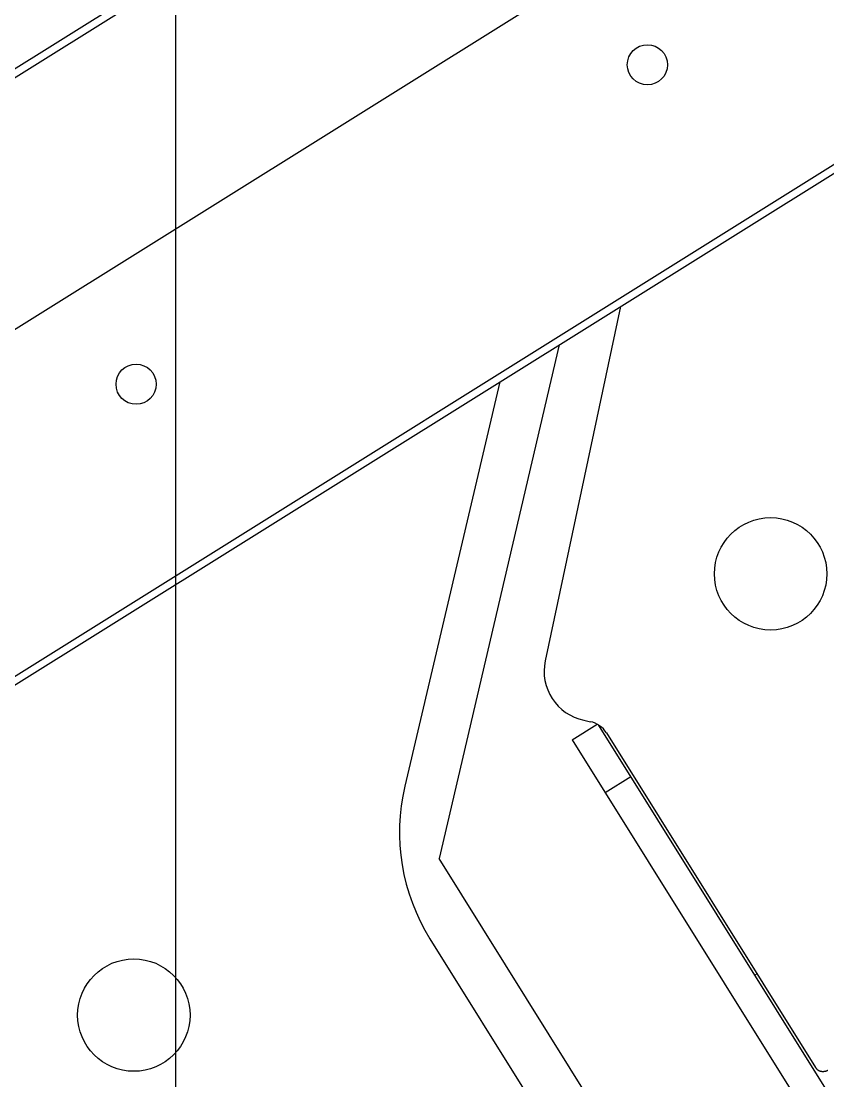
# Model space of a CAD drawing. Extents: x -79364 to 3230, y 28528 to 72157.
# Drawn here: x -67050.5 to -66889.9, y 55157.9 to 55368.9 of the extents above; entities that cross this region are included whole.
import ezdxf

# ---------------------------------------------------------------- set-up
doc = ezdxf.new("R2010")
doc.units = 0
doc.header["$LTSCALE"] = 500
doc.linetypes.add('CENTER', pattern=[7, 4, -1, 1, -1])
doc.layers.get('0').update_dxf_attribs({"linetype": 'CONTINUOUS'})
doc.layers.add('S0CO1', color=1, linetype='CONTINUOUS')

# ---------------------------------------------------------------- blocks, each defined once
blk = doc.blocks.new('PK65002M m platform_side')
at = {"linetype": 'Continuous'}
for p, q in [((-9419.15, 6567.8), (-11373.19, 5346.78)), ((-11331.72, 5303.7), (-9545.99, 6419.55)), ((-11330.93, 5302.43), (-9545.19, 6418.28)), ((-11534.14, 5298.16), (-9771.58, 6399.53)), ((-11533.34, 5296.89), (-9770.78, 6398.26)), ((-9936.18, 6173.96), (-9951.17, 6103.46)), ((-9948.4, 6166.33), (-9972.31, 6064.1)), ((-9960.17, 6158.97), (-9979.12, 6078.47)), ((-9945.77, 6087.69), (-9940.8, 6090.81)), ((-9943.47, 6091.6), (-9942.18, 6091.32)), ((-9874.67, 5985.22), (-9940.55, 6090.66)), ((-9938.98, 6089.08), (-9897.34, 6022.44)), ((-9945.77, 6087.69), (-9875.83, 5975.75)), ((-9939.22, 6077.21), (-9934.13, 6080.38)), ((-9929.48, 5995.57), (-9972.31, 6064.1)), ((-9932.56, 5981.62), (-9974.1, 6048.11)), ((-9909.01, 6041.13), (-9909.44, 6040.87))]:
    blk.add_line(p, q, dxfattribs=at)
at = {"linetype": 'CENTER'}
blk.add_lwpolyline([(-10024.79, 7536.37), (-10024.79, 4362.95)], dxfattribs=at)
at = {"linetype": 'Continuous'}
blk.add_lwpolyline([(-9897.34, 6022.44), (-9897.32, 6022.42), (-9897.3, 6022.39), (-9897.28, 6022.36), (-9897.26, 6022.34), (-9897.24, 6022.31), (-9897.22, 6022.29), (-9897.2, 6022.26), (-9897.18, 6022.24), (-9897.16, 6022.21), (-9897.14, 6022.19), (-9897.11, 6022.17), (-9897.09, 6022.14), (-9897.07, 6022.12), (-9897.04, 6022.1), (-9897.02, 6022.08), (-9896.99, 6022.06), (-9896.97, 6022.04), (-9896.94, 6022.02), (-9896.91, 6022), (-9896.88, 6021.98), (-9896.86, 6021.96), (-9896.83, 6021.95), (-9896.8, 6021.93), (-9896.77, 6021.91), (-9896.74, 6021.9), (-9896.71, 6021.88), (-9896.68, 6021.87), (-9896.65, 6021.85), (-9896.62, 6021.84), (-9896.59, 6021.83), (-9896.56, 6021.81), (-9896.53, 6021.8), (-9896.49, 6021.79), (-9896.46, 6021.78), (-9896.43, 6021.77), (-9896.39, 6021.76), (-9896.36, 6021.75), (-9896.33, 6021.74), (-9896.29, 6021.74), (-9896.26, 6021.73), (-9896.23, 6021.72), (-9896.19, 6021.72), (-9896.16, 6021.71), (-9896.12, 6021.71), (-9896.09, 6021.7), (-9896.05, 6021.7), (-9896.02, 6021.7), (-9895.98, 6021.69), (-9895.95, 6021.69), (-9895.91, 6021.69), (-9895.87, 6021.69), (-9895.84, 6021.69), (-9895.8, 6021.69), (-9895.77, 6021.7), (-9895.73, 6021.7), (-9895.69, 6021.7), (-9895.66, 6021.71), (-9895.62, 6021.71), (-9895.59, 6021.72), (-9895.55, 6021.72), (-9895.51, 6021.73), (-9895.48, 6021.73), (-9895.44, 6021.74), (-9895.41, 6021.75), (-9895.37, 6021.76), (-9895.34, 6021.77), (-9895.3, 6021.78), (-9895.26, 6021.79), (-9895.23, 6021.8), (-9895.19, 6021.81), (-9895.16, 6021.82), (-9895.12, 6021.84), (-9895.09, 6021.85), (-9895.05, 6021.86), (-9895.02, 6021.88), (-9894.99, 6021.89), (-9894.95, 6021.91), (-9894.92, 6021.93), (-9894.89, 6021.94)], dxfattribs=at)
for centre, radius in [((-9930.83, 6222.1), 4), ((-10032.6, 6158.51), 4), ((-9906.3, 6120.76), 11.19), ((-10033.06, 6032.9), 11.19)]:
    blk.add_circle(centre, radius, dxfattribs=at)
for centre, radius, start, end in [((-9941.39, 6101.38), 10, 168.0001, 257.9999), ((-9943.22, 6086.43), 5, 32, 77.9995), ((-9940.18, 6069.31), 40, 166.7565, 212)]:
    blk.add_arc(centre, radius, start, end, dxfattribs=at)

msp = doc.modelspace()

# ---------------------------------------------------------------- block references
at = {"layer": 'S0CO1', "color": 0, "linetype": 'CENTER'}
msp.add_blockref('PK65002M m platform_side', (-56995.028, 49138.088), dxfattribs=at)

doc.saveas('drawing.dxf')
